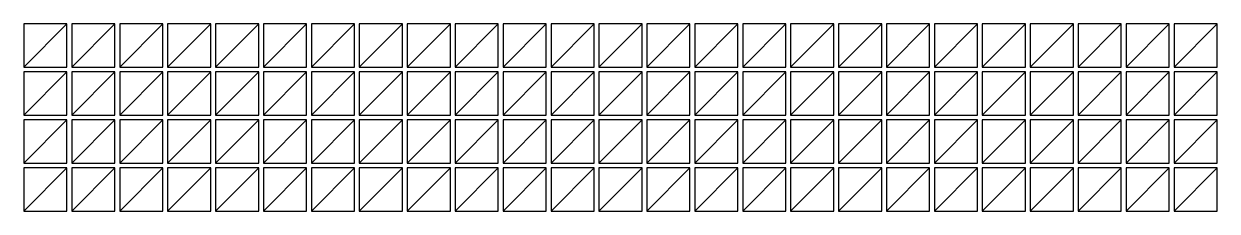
# Model space of a CAD drawing. Header units: metres. Extents: x -25 to 24.9, y 0 to 3.9.
# Drawn here: x -25 to -0.1, y 0 to 3.9 of the extents above; entities that cross this region are included whole.
import ezdxf

# ---------------------------------------------------------------- set-up
doc = ezdxf.new("R2010")
doc.units = ezdxf.units.M

msp = doc.modelspace()

# ---------------------------------------------------------------- meshes
at = {"layer": '1', "color": 174}
mesh = msp.add_polyface(dxfattribs=at)
corners = [(-25, 0), (-24.1, 0), (-24.1, 0.9), (-25, 0.9)]
mesh.append_faces([[corners[k] for k in face] for face in [(0, 1, 2), (0, 2, 3)]], dxfattribs={"color": 174})
at = {"layer": '1', "color": 172}
mesh = msp.add_polyface(dxfattribs=at)
corners = [(-24, 0), (-23.1, 0), (-23.1, 0.9), (-24, 0.9)]
mesh.append_faces([[corners[k] for k in face] for face in [(0, 1, 2), (0, 2, 3)]], dxfattribs={"color": 172})
mesh = msp.add_polyface(dxfattribs=at)
corners = [(-23, 0), (-22.1, 0), (-22.1, 0.9), (-23, 0.9)]
mesh.append_faces([[corners[k] for k in face] for face in [(0, 1, 2), (0, 2, 3)]], dxfattribs={"color": 172})
mesh = msp.add_polyface(dxfattribs=at)
corners = [(-22, 0), (-21.1, 0), (-21.1, 0.9), (-22, 0.9)]
mesh.append_faces([[corners[k] for k in face] for face in [(0, 1, 2), (0, 2, 3)]], dxfattribs={"color": 172})
at = {"layer": '1', "color": 5}
mesh = msp.add_polyface(dxfattribs=at)
corners = [(-21, 0), (-20.1, 0), (-20.1, 0.9), (-21, 0.9)]
mesh.append_faces([[corners[k] for k in face] for face in [(0, 1, 2), (0, 2, 3)]], dxfattribs={"color": 5})
mesh = msp.add_polyface(dxfattribs=at)
corners = [(-20, 0), (-19.1, 0), (-19.1, 0.9), (-20, 0.9)]
mesh.append_faces([[corners[k] for k in face] for face in [(0, 1, 2), (0, 2, 3)]], dxfattribs={"color": 5})
mesh = msp.add_polyface(dxfattribs=at)
corners = [(-19, 0), (-18.1, 0), (-18.1, 0.9), (-19, 0.9)]
mesh.append_faces([[corners[k] for k in face] for face in [(0, 1, 2), (0, 2, 3)]], dxfattribs={"color": 5})
mesh = msp.add_polyface(dxfattribs=at)
corners = [(-18, 0), (-17.1, 0), (-17.1, 0.9), (-18, 0.9)]
mesh.append_faces([[corners[k] for k in face] for face in [(0, 1, 2), (0, 2, 3)]], dxfattribs={"color": 5})
at = {"layer": '1', "color": 160}
mesh = msp.add_polyface(dxfattribs=at)
corners = [(-17, 0), (-16.1, 0), (-16.1, 0.9), (-17, 0.9)]
mesh.append_faces([[corners[k] for k in face] for face in [(0, 1, 2), (0, 2, 3)]], dxfattribs={"color": 160})
mesh = msp.add_polyface(dxfattribs=at)
corners = [(-16, 0), (-15.1, 0), (-15.1, 0.9), (-16, 0.9)]
mesh.append_faces([[corners[k] for k in face] for face in [(0, 1, 2), (0, 2, 3)]], dxfattribs={"color": 160})
mesh = msp.add_polyface(dxfattribs=at)
corners = [(-15, 0), (-14.1, 0), (-14.1, 0.9), (-15, 0.9)]
mesh.append_faces([[corners[k] for k in face] for face in [(0, 1, 2), (0, 2, 3)]], dxfattribs={"color": 160})
at = {"layer": '1', "color": 150}
mesh = msp.add_polyface(dxfattribs=at)
corners = [(-14, 0), (-13.1, 0), (-13.1, 0.9), (-14, 0.9)]
mesh.append_faces([[corners[k] for k in face] for face in [(0, 1, 2), (0, 2, 3)]], dxfattribs={"color": 150})
mesh = msp.add_polyface(dxfattribs=at)
corners = [(-13, 0), (-12.1, 0), (-12.1, 0.9), (-13, 0.9)]
mesh.append_faces([[corners[k] for k in face] for face in [(0, 1, 2), (0, 2, 3)]], dxfattribs={"color": 150})
mesh = msp.add_polyface(dxfattribs=at)
corners = [(-12, 0), (-11.1, 0), (-11.1, 0.9), (-12, 0.9)]
mesh.append_faces([[corners[k] for k in face] for face in [(0, 1, 2), (0, 2, 3)]], dxfattribs={"color": 150})
mesh = msp.add_polyface(dxfattribs=at)
corners = [(-11, 0), (-10.1, 0), (-10.1, 0.9), (-11, 0.9)]
mesh.append_faces([[corners[k] for k in face] for face in [(0, 1, 2), (0, 2, 3)]], dxfattribs={"color": 150})
at = {"layer": '1', "color": 140}
mesh = msp.add_polyface(dxfattribs=at)
corners = [(-10, 0), (-9.1, 0), (-9.1, 0.9), (-10, 0.9)]
mesh.append_faces([[corners[k] for k in face] for face in [(0, 1, 2), (0, 2, 3)]], dxfattribs={"color": 140})
mesh = msp.add_polyface(dxfattribs=at)
corners = [(-9, 0), (-8.1, 0), (-8.1, 0.9), (-9, 0.9)]
mesh.append_faces([[corners[k] for k in face] for face in [(0, 1, 2), (0, 2, 3)]], dxfattribs={"color": 140})
mesh = msp.add_polyface(dxfattribs=at)
corners = [(-8, 0), (-7.1, 0), (-7.1, 0.9), (-8, 0.9)]
mesh.append_faces([[corners[k] for k in face] for face in [(0, 1, 2), (0, 2, 3)]], dxfattribs={"color": 140})
at = {"layer": '1', "color": 4}
mesh = msp.add_polyface(dxfattribs=at)
corners = [(-7, 0), (-6.1, 0), (-6.1, 0.9), (-7, 0.9)]
mesh.append_faces([[corners[k] for k in face] for face in [(0, 1, 2), (0, 2, 3)]], dxfattribs={"color": 4})
mesh = msp.add_polyface(dxfattribs=at)
corners = [(-6, 0), (-5.1, 0), (-5.1, 0.9), (-6, 0.9)]
mesh.append_faces([[corners[k] for k in face] for face in [(0, 1, 2), (0, 2, 3)]], dxfattribs={"color": 4})
mesh = msp.add_polyface(dxfattribs=at)
corners = [(-5, 0), (-4.1, 0), (-4.1, 0.9), (-5, 0.9)]
mesh.append_faces([[corners[k] for k in face] for face in [(0, 1, 2), (0, 2, 3)]], dxfattribs={"color": 4})
at = {"layer": '1', "color": 120}
mesh = msp.add_polyface(dxfattribs=at)
corners = [(-4, 0), (-3.1, 0), (-3.1, 0.9), (-4, 0.9)]
mesh.append_faces([[corners[k] for k in face] for face in [(0, 1, 2), (0, 2, 3)]], dxfattribs={"color": 120})
mesh = msp.add_polyface(dxfattribs=at)
corners = [(-3, 0), (-2.1, 0), (-2.1, 0.9), (-3, 0.9)]
mesh.append_faces([[corners[k] for k in face] for face in [(0, 1, 2), (0, 2, 3)]], dxfattribs={"color": 120})
at = {"layer": '1', "color": 111}
mesh = msp.add_polyface(dxfattribs=at)
corners = [(-2, 0), (-1.1, 0), (-1.1, 0.9), (-2, 0.9)]
mesh.append_faces([[corners[k] for k in face] for face in [(0, 1, 2), (0, 2, 3)]], dxfattribs={"color": 111})
at = {"layer": '1', "color": 101}
mesh = msp.add_polyface(dxfattribs=at)
corners = [(-1, 0), (-0.1, 0), (-0.1, 0.9), (-1, 0.9)]
mesh.append_faces([[corners[k] for k in face] for face in [(0, 1, 2), (0, 2, 3)]], dxfattribs={"color": 101})
at = {"layer": '2', "color": 18}
mesh = msp.add_polyface(dxfattribs=at)
corners = [(-25, 1), (-24.1, 1), (-24.1, 1.9), (-25, 1.9)]
mesh.append_faces([[corners[k] for k in face] for face in [(0, 1, 2), (0, 2, 3)]], dxfattribs={"color": 18})
mesh = msp.add_polyface(dxfattribs=at)
corners = [(-24, 1), (-23.1, 1), (-23.1, 1.9), (-24, 1.9)]
mesh.append_faces([[corners[k] for k in face] for face in [(0, 1, 2), (0, 2, 3)]], dxfattribs={"color": 18})
mesh = msp.add_polyface(dxfattribs=at)
corners = [(-23, 1), (-22.1, 1), (-22.1, 1.9), (-23, 1.9)]
mesh.append_faces([[corners[k] for k in face] for face in [(0, 1, 2), (0, 2, 3)]], dxfattribs={"color": 18})
mesh = msp.add_polyface(dxfattribs=at)
corners = [(-22, 1), (-21.1, 1), (-21.1, 1.9), (-22, 1.9)]
mesh.append_faces([[corners[k] for k in face] for face in [(0, 1, 2), (0, 2, 3)]], dxfattribs={"color": 18})
at = {"layer": '2', "color": 16}
mesh = msp.add_polyface(dxfattribs=at)
corners = [(-21, 1), (-20.1, 1), (-20.1, 1.9), (-21, 1.9)]
mesh.append_faces([[corners[k] for k in face] for face in [(0, 1, 2), (0, 2, 3)]], dxfattribs={"color": 16})
mesh = msp.add_polyface(dxfattribs=at)
corners = [(-20, 1), (-19.1, 1), (-19.1, 1.9), (-20, 1.9)]
mesh.append_faces([[corners[k] for k in face] for face in [(0, 1, 2), (0, 2, 3)]], dxfattribs={"color": 16})
mesh = msp.add_polyface(dxfattribs=at)
corners = [(-19, 1), (-18.1, 1), (-18.1, 1.9), (-19, 1.9)]
mesh.append_faces([[corners[k] for k in face] for face in [(0, 1, 2), (0, 2, 3)]], dxfattribs={"color": 16})
at = {"layer": '2', "color": 14}
mesh = msp.add_polyface(dxfattribs=at)
corners = [(-18, 1), (-17.1, 1), (-17.1, 1.9), (-18, 1.9)]
mesh.append_faces([[corners[k] for k in face] for face in [(0, 1, 2), (0, 2, 3)]], dxfattribs={"color": 14})
mesh = msp.add_polyface(dxfattribs=at)
corners = [(-17, 1), (-16.1, 1), (-16.1, 1.9), (-17, 1.9)]
mesh.append_faces([[corners[k] for k in face] for face in [(0, 1, 2), (0, 2, 3)]], dxfattribs={"color": 14})
mesh = msp.add_polyface(dxfattribs=at)
corners = [(-16, 1), (-15.1, 1), (-15.1, 1.9), (-16, 1.9)]
mesh.append_faces([[corners[k] for k in face] for face in [(0, 1, 2), (0, 2, 3)]], dxfattribs={"color": 14})
at = {"layer": '2', "color": 12}
mesh = msp.add_polyface(dxfattribs=at)
corners = [(-15, 1), (-14.1, 1), (-14.1, 1.9), (-15, 1.9)]
mesh.append_faces([[corners[k] for k in face] for face in [(0, 1, 2), (0, 2, 3)]], dxfattribs={"color": 12})
mesh = msp.add_polyface(dxfattribs=at)
corners = [(-14, 1), (-13.1, 1), (-13.1, 1.9), (-14, 1.9)]
mesh.append_faces([[corners[k] for k in face] for face in [(0, 1, 2), (0, 2, 3)]], dxfattribs={"color": 12})
mesh = msp.add_polyface(dxfattribs=at)
corners = [(-13, 1), (-12.1, 1), (-12.1, 1.9), (-13, 1.9)]
mesh.append_faces([[corners[k] for k in face] for face in [(0, 1, 2), (0, 2, 3)]], dxfattribs={"color": 12})
mesh = msp.add_polyface(dxfattribs=at)
corners = [(-12, 1), (-11.1, 1), (-11.1, 1.9), (-12, 1.9)]
mesh.append_faces([[corners[k] for k in face] for face in [(0, 1, 2), (0, 2, 3)]], dxfattribs={"color": 12})
at = {"layer": '2', "color": 1}
mesh = msp.add_polyface(dxfattribs=at)
corners = [(-11, 1), (-10.1, 1), (-10.1, 1.9), (-11, 1.9)]
mesh.append_faces([[corners[k] for k in face] for face in [(0, 1, 2), (0, 2, 3)]], dxfattribs={"color": 1})
mesh = msp.add_polyface(dxfattribs=at)
corners = [(-10, 1), (-9.1, 1), (-9.1, 1.9), (-10, 1.9)]
mesh.append_faces([[corners[k] for k in face] for face in [(0, 1, 2), (0, 2, 3)]], dxfattribs={"color": 1})
mesh = msp.add_polyface(dxfattribs=at)
corners = [(-9, 1), (-8.1, 1), (-8.1, 1.9), (-9, 1.9)]
mesh.append_faces([[corners[k] for k in face] for face in [(0, 1, 2), (0, 2, 3)]], dxfattribs={"color": 1})
mesh = msp.add_polyface(dxfattribs=at)
corners = [(-8, 1), (-7.1, 1), (-7.1, 1.9), (-8, 1.9)]
mesh.append_faces([[corners[k] for k in face] for face in [(0, 1, 2), (0, 2, 3)]], dxfattribs={"color": 1})
mesh = msp.add_polyface(dxfattribs=at)
corners = [(-7, 1), (-6.1, 1), (-6.1, 1.9), (-7, 1.9)]
mesh.append_faces([[corners[k] for k in face] for face in [(0, 1, 2), (0, 2, 3)]], dxfattribs={"color": 1})
mesh = msp.add_polyface(dxfattribs=at)
corners = [(-6, 1), (-5.1, 1), (-5.1, 1.9), (-6, 1.9)]
mesh.append_faces([[corners[k] for k in face] for face in [(0, 1, 2), (0, 2, 3)]], dxfattribs={"color": 1})
at = {"layer": '2', "color": 20}
mesh = msp.add_polyface(dxfattribs=at)
corners = [(-5, 1), (-4.1, 1), (-4.1, 1.9), (-5, 1.9)]
mesh.append_faces([[corners[k] for k in face] for face in [(0, 1, 2), (0, 2, 3)]], dxfattribs={"color": 20})
mesh = msp.add_polyface(dxfattribs=at)
corners = [(-4, 1), (-3.1, 1), (-3.1, 1.9), (-4, 1.9)]
mesh.append_faces([[corners[k] for k in face] for face in [(0, 1, 2), (0, 2, 3)]], dxfattribs={"color": 20})
mesh = msp.add_polyface(dxfattribs=at)
corners = [(-3, 1), (-2.1, 1), (-2.1, 1.9), (-3, 1.9)]
mesh.append_faces([[corners[k] for k in face] for face in [(0, 1, 2), (0, 2, 3)]], dxfattribs={"color": 20})
mesh = msp.add_polyface(dxfattribs=at)
corners = [(-2, 1), (-1.1, 1), (-1.1, 1.9), (-2, 1.9)]
mesh.append_faces([[corners[k] for k in face] for face in [(0, 1, 2), (0, 2, 3)]], dxfattribs={"color": 20})
at = {"layer": '2', "color": 30}
mesh = msp.add_polyface(dxfattribs=at)
corners = [(-1, 1), (-0.1, 1), (-0.1, 1.9), (-1, 1.9)]
mesh.append_faces([[corners[k] for k in face] for face in [(0, 1, 2), (0, 2, 3)]], dxfattribs={"color": 30})
at = {"layer": '3', "color": 1}
mesh = msp.add_polyface(dxfattribs=at)
corners = [(-25, 2), (-24.1, 2), (-24.1, 2.9), (-25, 2.9)]
mesh.append_faces([[corners[k] for k in face] for face in [(0, 1, 2), (0, 2, 3)]], dxfattribs={"color": 1})
mesh = msp.add_polyface(dxfattribs=at)
corners = [(-24, 2), (-23.1, 2), (-23.1, 2.9), (-24, 2.9)]
mesh.append_faces([[corners[k] for k in face] for face in [(0, 1, 2), (0, 2, 3)]], dxfattribs={"color": 1})
at = {"layer": '3', "color": 20}
mesh = msp.add_polyface(dxfattribs=at)
corners = [(-23, 2), (-22.1, 2), (-22.1, 2.9), (-23, 2.9)]
mesh.append_faces([[corners[k] for k in face] for face in [(0, 1, 2), (0, 2, 3)]], dxfattribs={"color": 20})
mesh = msp.add_polyface(dxfattribs=at)
corners = [(-22, 2), (-21.1, 2), (-21.1, 2.9), (-22, 2.9)]
mesh.append_faces([[corners[k] for k in face] for face in [(0, 1, 2), (0, 2, 3)]], dxfattribs={"color": 20})
at = {"layer": '3', "color": 30}
mesh = msp.add_polyface(dxfattribs=at)
corners = [(-21, 2), (-20.1, 2), (-20.1, 2.9), (-21, 2.9)]
mesh.append_faces([[corners[k] for k in face] for face in [(0, 1, 2), (0, 2, 3)]], dxfattribs={"color": 30})
mesh = msp.add_polyface(dxfattribs=at)
corners = [(-20, 2), (-19.1, 2), (-19.1, 2.9), (-20, 2.9)]
mesh.append_faces([[corners[k] for k in face] for face in [(0, 1, 2), (0, 2, 3)]], dxfattribs={"color": 30})
at = {"layer": '3', "color": 40}
mesh = msp.add_polyface(dxfattribs=at)
corners = [(-19, 2), (-18.1, 2), (-18.1, 2.9), (-19, 2.9)]
mesh.append_faces([[corners[k] for k in face] for face in [(0, 1, 2), (0, 2, 3)]], dxfattribs={"color": 40})
mesh = msp.add_polyface(dxfattribs=at)
corners = [(-18, 2), (-17.1, 2), (-17.1, 2.9), (-18, 2.9)]
mesh.append_faces([[corners[k] for k in face] for face in [(0, 1, 2), (0, 2, 3)]], dxfattribs={"color": 40})
at = {"layer": '3', "color": 2}
mesh = msp.add_polyface(dxfattribs=at)
corners = [(-17, 2), (-16.1, 2), (-16.1, 2.9), (-17, 2.9)]
mesh.append_faces([[corners[k] for k in face] for face in [(0, 1, 2), (0, 2, 3)]], dxfattribs={"color": 2})
mesh = msp.add_polyface(dxfattribs=at)
corners = [(-16, 2), (-15.1, 2), (-15.1, 2.9), (-16, 2.9)]
mesh.append_faces([[corners[k] for k in face] for face in [(0, 1, 2), (0, 2, 3)]], dxfattribs={"color": 2})
at = {"layer": '3', "color": 60}
mesh = msp.add_polyface(dxfattribs=at)
corners = [(-15, 2), (-14.1, 2), (-14.1, 2.9), (-15, 2.9)]
mesh.append_faces([[corners[k] for k in face] for face in [(0, 1, 2), (0, 2, 3)]], dxfattribs={"color": 60})
mesh = msp.add_polyface(dxfattribs=at)
corners = [(-14, 2), (-13.1, 2), (-13.1, 2.9), (-14, 2.9)]
mesh.append_faces([[corners[k] for k in face] for face in [(0, 1, 2), (0, 2, 3)]], dxfattribs={"color": 60})
at = {"layer": '3', "color": 70}
mesh = msp.add_polyface(dxfattribs=at)
corners = [(-13, 2), (-12.1, 2), (-12.1, 2.9), (-13, 2.9)]
mesh.append_faces([[corners[k] for k in face] for face in [(0, 1, 2), (0, 2, 3)]], dxfattribs={"color": 70})
mesh = msp.add_polyface(dxfattribs=at)
corners = [(-12, 2), (-11.1, 2), (-11.1, 2.9), (-12, 2.9)]
mesh.append_faces([[corners[k] for k in face] for face in [(0, 1, 2), (0, 2, 3)]], dxfattribs={"color": 70})
at = {"layer": '3', "color": 80}
mesh = msp.add_polyface(dxfattribs=at)
corners = [(-11, 2), (-10.1, 2), (-10.1, 2.9), (-11, 2.9)]
mesh.append_faces([[corners[k] for k in face] for face in [(0, 1, 2), (0, 2, 3)]], dxfattribs={"color": 80})
mesh = msp.add_polyface(dxfattribs=at)
corners = [(-10, 2), (-9.1, 2), (-9.1, 2.9), (-10, 2.9)]
mesh.append_faces([[corners[k] for k in face] for face in [(0, 1, 2), (0, 2, 3)]], dxfattribs={"color": 80})
at = {"layer": '3', "color": 3}
mesh = msp.add_polyface(dxfattribs=at)
corners = [(-9, 2), (-8.1, 2), (-8.1, 2.9), (-9, 2.9)]
mesh.append_faces([[corners[k] for k in face] for face in [(0, 1, 2), (0, 2, 3)]], dxfattribs={"color": 3})
mesh = msp.add_polyface(dxfattribs=at)
corners = [(-8, 2), (-7.1, 2), (-7.1, 2.9), (-8, 2.9)]
mesh.append_faces([[corners[k] for k in face] for face in [(0, 1, 2), (0, 2, 3)]], dxfattribs={"color": 3})
at = {"layer": '3', "color": 100}
mesh = msp.add_polyface(dxfattribs=at)
corners = [(-7, 2), (-6.1, 2), (-6.1, 2.9), (-7, 2.9)]
mesh.append_faces([[corners[k] for k in face] for face in [(0, 1, 2), (0, 2, 3)]], dxfattribs={"color": 100})
mesh = msp.add_polyface(dxfattribs=at)
corners = [(-6, 2), (-5.1, 2), (-5.1, 2.9), (-6, 2.9)]
mesh.append_faces([[corners[k] for k in face] for face in [(0, 1, 2), (0, 2, 3)]], dxfattribs={"color": 100})
at = {"layer": '3', "color": 110}
mesh = msp.add_polyface(dxfattribs=at)
corners = [(-5, 2), (-4.1, 2), (-4.1, 2.9), (-5, 2.9)]
mesh.append_faces([[corners[k] for k in face] for face in [(0, 1, 2), (0, 2, 3)]], dxfattribs={"color": 110})
mesh = msp.add_polyface(dxfattribs=at)
corners = [(-4, 2), (-3.1, 2), (-3.1, 2.9), (-4, 2.9)]
mesh.append_faces([[corners[k] for k in face] for face in [(0, 1, 2), (0, 2, 3)]], dxfattribs={"color": 110})
at = {"layer": '3', "color": 120}
mesh = msp.add_polyface(dxfattribs=at)
corners = [(-3, 2), (-2.1, 2), (-2.1, 2.9), (-3, 2.9)]
mesh.append_faces([[corners[k] for k in face] for face in [(0, 1, 2), (0, 2, 3)]], dxfattribs={"color": 120})
mesh = msp.add_polyface(dxfattribs=at)
corners = [(-2, 2), (-1.1, 2), (-1.1, 2.9), (-2, 2.9)]
mesh.append_faces([[corners[k] for k in face] for face in [(0, 1, 2), (0, 2, 3)]], dxfattribs={"color": 120})
at = {"layer": '3', "color": 4}
mesh = msp.add_polyface(dxfattribs=at)
corners = [(-1, 2), (-0.1, 2), (-0.1, 2.9), (-1, 2.9)]
mesh.append_faces([[corners[k] for k in face] for face in [(0, 1, 2), (0, 2, 3)]], dxfattribs={"color": 4})
at = {"layer": '4', "color": 18}
mesh = msp.add_polyface(dxfattribs=at)
corners = [(-25, 3), (-24.1, 3), (-24.1, 3.9), (-25, 3.9)]
mesh.append_faces([[corners[k] for k in face] for face in [(0, 1, 2), (0, 2, 3)]], dxfattribs={"color": 18})
mesh = msp.add_polyface(dxfattribs=at)
corners = [(-24, 3), (-23.1, 3), (-23.1, 3.9), (-24, 3.9)]
mesh.append_faces([[corners[k] for k in face] for face in [(0, 1, 2), (0, 2, 3)]], dxfattribs={"color": 18})
at = {"layer": '4', "color": 28}
mesh = msp.add_polyface(dxfattribs=at)
corners = [(-23, 3), (-22.1, 3), (-22.1, 3.9), (-23, 3.9)]
mesh.append_faces([[corners[k] for k in face] for face in [(0, 1, 2), (0, 2, 3)]], dxfattribs={"color": 28})
mesh = msp.add_polyface(dxfattribs=at)
corners = [(-22, 3), (-21.1, 3), (-21.1, 3.9), (-22, 3.9)]
mesh.append_faces([[corners[k] for k in face] for face in [(0, 1, 2), (0, 2, 3)]], dxfattribs={"color": 28})
at = {"layer": '4', "color": 19}
mesh = msp.add_polyface(dxfattribs=at)
corners = [(-21, 3), (-20.1, 3), (-20.1, 3.9), (-21, 3.9)]
mesh.append_faces([[corners[k] for k in face] for face in [(0, 1, 2), (0, 2, 3)]], dxfattribs={"color": 19})
mesh = msp.add_polyface(dxfattribs=at)
corners = [(-20, 3), (-19.1, 3), (-19.1, 3.9), (-20, 3.9)]
mesh.append_faces([[corners[k] for k in face] for face in [(0, 1, 2), (0, 2, 3)]], dxfattribs={"color": 19})
at = {"layer": '4', "color": 29}
mesh = msp.add_polyface(dxfattribs=at)
corners = [(-19, 3), (-18.1, 3), (-18.1, 3.9), (-19, 3.9)]
mesh.append_faces([[corners[k] for k in face] for face in [(0, 1, 2), (0, 2, 3)]], dxfattribs={"color": 29})
at = {"layer": '4', "color": 39}
mesh = msp.add_polyface(dxfattribs=at)
corners = [(-18, 3), (-17.1, 3), (-17.1, 3.9), (-18, 3.9)]
mesh.append_faces([[corners[k] for k in face] for face in [(0, 1, 2), (0, 2, 3)]], dxfattribs={"color": 39})
at = {"layer": '4', "color": 49}
mesh = msp.add_polyface(dxfattribs=at)
corners = [(-17, 3), (-16.1, 3), (-16.1, 3.9), (-17, 3.9)]
mesh.append_faces([[corners[k] for k in face] for face in [(0, 1, 2), (0, 2, 3)]], dxfattribs={"color": 49})
at = {"layer": '4', "color": 59}
mesh = msp.add_polyface(dxfattribs=at)
corners = [(-16, 3), (-15.1, 3), (-15.1, 3.9), (-16, 3.9)]
mesh.append_faces([[corners[k] for k in face] for face in [(0, 1, 2), (0, 2, 3)]], dxfattribs={"color": 59})
at = {"layer": '4', "color": 17}
mesh = msp.add_polyface(dxfattribs=at)
corners = [(-15, 3), (-14.1, 3), (-14.1, 3.9), (-15, 3.9)]
mesh.append_faces([[corners[k] for k in face] for face in [(0, 1, 2), (0, 2, 3)]], dxfattribs={"color": 17})
at = {"layer": '4', "color": 27}
mesh = msp.add_polyface(dxfattribs=at)
corners = [(-14, 3), (-13.1, 3), (-13.1, 3.9), (-14, 3.9)]
mesh.append_faces([[corners[k] for k in face] for face in [(0, 1, 2), (0, 2, 3)]], dxfattribs={"color": 27})
mesh = msp.add_polyface(dxfattribs=at)
corners = [(-13, 3), (-12.1, 3), (-12.1, 3.9), (-13, 3.9)]
mesh.append_faces([[corners[k] for k in face] for face in [(0, 1, 2), (0, 2, 3)]], dxfattribs={"color": 27})
at = {"layer": '4', "color": 37}
mesh = msp.add_polyface(dxfattribs=at)
corners = [(-12, 3), (-11.1, 3), (-11.1, 3.9), (-12, 3.9)]
mesh.append_faces([[corners[k] for k in face] for face in [(0, 1, 2), (0, 2, 3)]], dxfattribs={"color": 37})
mesh = msp.add_polyface(dxfattribs=at)
corners = [(-11, 3), (-10.1, 3), (-10.1, 3.9), (-11, 3.9)]
mesh.append_faces([[corners[k] for k in face] for face in [(0, 1, 2), (0, 2, 3)]], dxfattribs={"color": 37})
mesh = msp.add_polyface(dxfattribs=at)
corners = [(-10, 3), (-9.1, 3), (-9.1, 3.9), (-10, 3.9)]
mesh.append_faces([[corners[k] for k in face] for face in [(0, 1, 2), (0, 2, 3)]], dxfattribs={"color": 37})
at = {"layer": '4', "color": 47}
mesh = msp.add_polyface(dxfattribs=at)
corners = [(-9, 3), (-8.1, 3), (-8.1, 3.9), (-9, 3.9)]
mesh.append_faces([[corners[k] for k in face] for face in [(0, 1, 2), (0, 2, 3)]], dxfattribs={"color": 47})
at = {"layer": '4', "color": 15}
mesh = msp.add_polyface(dxfattribs=at)
corners = [(-8, 3), (-7.1, 3), (-7.1, 3.9), (-8, 3.9)]
mesh.append_faces([[corners[k] for k in face] for face in [(0, 1, 2), (0, 2, 3)]], dxfattribs={"color": 15})
at = {"layer": '4', "color": 25}
mesh = msp.add_polyface(dxfattribs=at)
corners = [(-7, 3), (-6.1, 3), (-6.1, 3.9), (-7, 3.9)]
mesh.append_faces([[corners[k] for k in face] for face in [(0, 1, 2), (0, 2, 3)]], dxfattribs={"color": 25})
mesh = msp.add_polyface(dxfattribs=at)
corners = [(-6, 3), (-5.1, 3), (-5.1, 3.9), (-6, 3.9)]
mesh.append_faces([[corners[k] for k in face] for face in [(0, 1, 2), (0, 2, 3)]], dxfattribs={"color": 25})
mesh = msp.add_polyface(dxfattribs=at)
corners = [(-5, 3), (-4.1, 3), (-4.1, 3.9), (-5, 3.9)]
mesh.append_faces([[corners[k] for k in face] for face in [(0, 1, 2), (0, 2, 3)]], dxfattribs={"color": 25})
mesh = msp.add_polyface(dxfattribs=at)
corners = [(-4, 3), (-3.1, 3), (-3.1, 3.9), (-4, 3.9)]
mesh.append_faces([[corners[k] for k in face] for face in [(0, 1, 2), (0, 2, 3)]], dxfattribs={"color": 25})
at = {"layer": '4', "color": 35}
mesh = msp.add_polyface(dxfattribs=at)
corners = [(-3, 3), (-2.1, 3), (-2.1, 3.9), (-3, 3.9)]
mesh.append_faces([[corners[k] for k in face] for face in [(0, 1, 2), (0, 2, 3)]], dxfattribs={"color": 35})
mesh = msp.add_polyface(dxfattribs=at)
corners = [(-2, 3), (-1.1, 3), (-1.1, 3.9), (-2, 3.9)]
mesh.append_faces([[corners[k] for k in face] for face in [(0, 1, 2), (0, 2, 3)]], dxfattribs={"color": 35})
at = {"layer": '4', "color": 23}
mesh = msp.add_polyface(dxfattribs=at)
corners = [(-1, 3), (-0.1, 3), (-0.1, 3.9), (-1, 3.9)]
mesh.append_faces([[corners[k] for k in face] for face in [(0, 1, 2), (0, 2, 3)]], dxfattribs={"color": 23})

doc.saveas('drawing.dxf')
